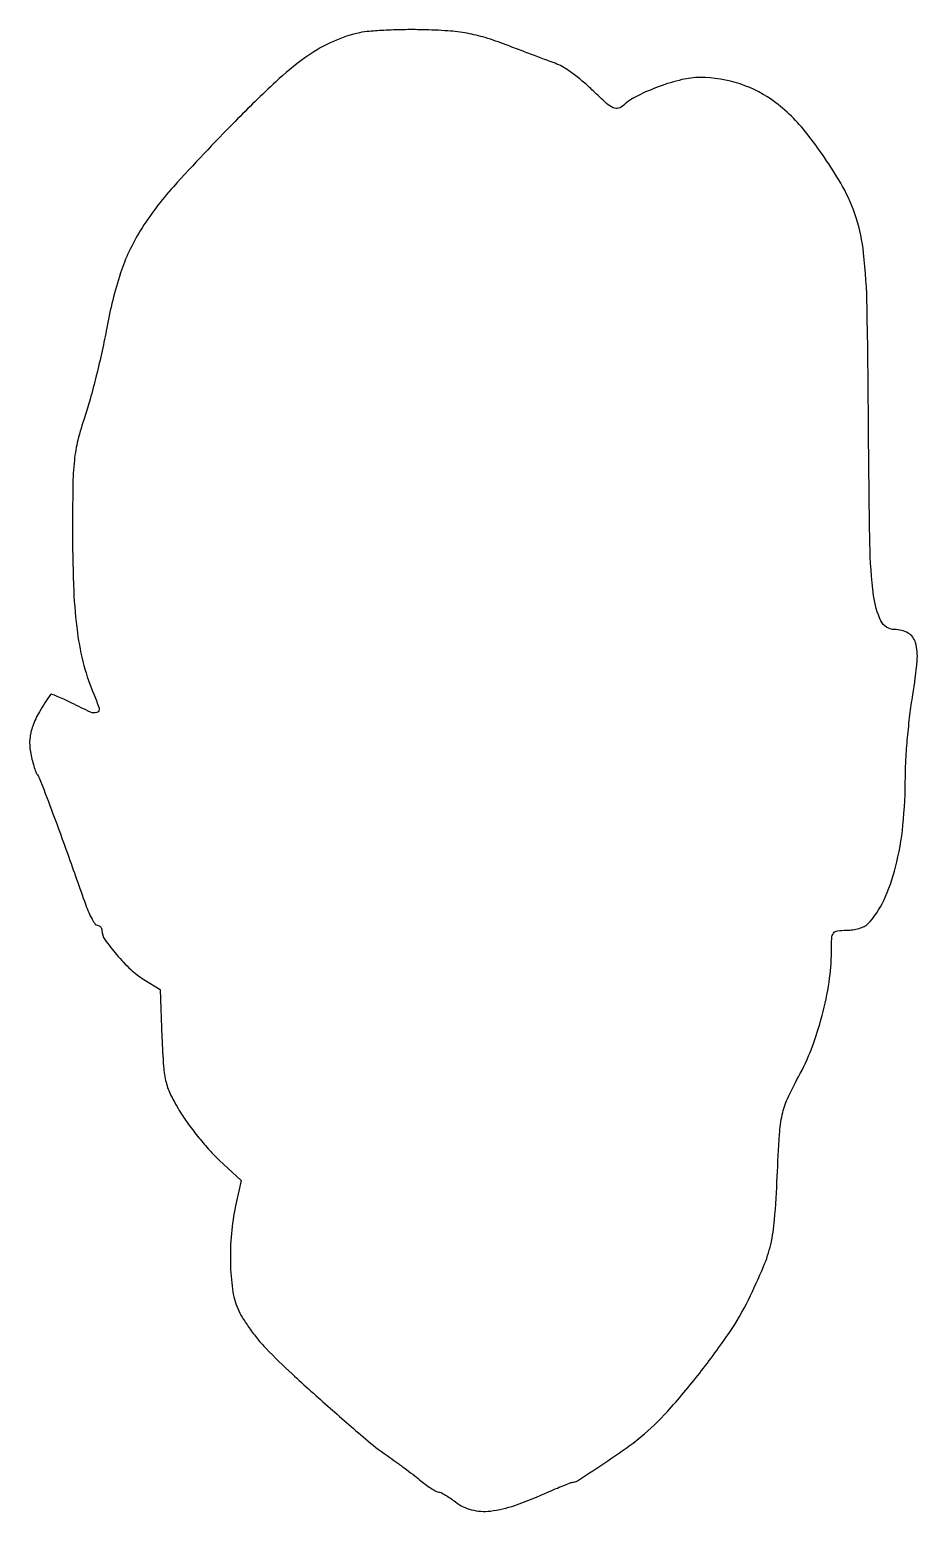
# Model space of a CAD drawing. Extents: x 0 to 180, y 0 to 301.
import ezdxf

# ---------------------------------------------------------------- set-up
doc = ezdxf.new("R2010")
doc.units = 0

msp = doc.modelspace()

# ---------------------------------------------------------------- linework, layer by layer
msp.add_lwpolyline([(66.734467, 299.955734, 0.049991), (61.286755, 298.014784, 0.045969), (56.166541, 294.986932, 0.031671), (50.259726, 290.119467, 0.009792), (42, 282.075987, 0.011268), (29.506971, 268.840352, 0.044461), (22.776219, 259.896685, 0.060197), (18.788843, 251.339037, 0.033903), (15.972354, 240.216167, -0.008881), (15.041475, 235.575965, -0.006617), (13.856122, 230.490048, -0.006692), (12.610544, 225.723385, -0.015068), (11.509938, 222.15421, 0.02125), (10.116544, 217.428928, 0.035391), (9.400509, 213.343585, 0.022265), (9.09258, 208.061446, 0.003954), (9.035129, 198.15421, 0.009764), (9.280374, 186.821216, 0.023149), (10.017172, 178.417697, 0.030296), (11.33918, 171.700222, 0.038906), (13.395017, 165.75, -0.027723), (14.403373, 163.029949, -0.398055), (13.986464, 162.184402, -0.198337), (12.667045, 162.232627, -0.010905), (8.863257, 164.069761, 0.008006), (7.291336, 164.840228, 0.013029), (5.930555, 165.4376, 0.006676), (4.791869, 165.884835, 0.339539), (4.576751, 165.819761, 0.022862), (2.311155, 162.33654, 0.048047), (0.952216, 159.411676, 0.060868), (0.370875, 156.779075, 0.070237), (0.485118, 154.213096, 0.012575), (0.803558, 152.718226, 0.014077), (1.186493, 151.296972, 0.013449), (1.577646, 150.109607, 0.069747), (1.89843, 149.5, -0.065587), (2.565634, 148.257152, -0.001338), (5.061375, 141.606806, -0.002925), (8.051899, 133.426668, -0.001548), (11.669451, 123.25, 0.017975), (12.309247, 121.621716, 0.026528), (12.995431, 120.248437, 0.024737), (13.644226, 119.22701, 0.243509), (14.082708, 119, -0.115541), (14.432603, 118.918051, -0.100448), (14.730545, 118.68665, -0.093359), (14.930521, 118.340638, -0.084668), (15, 117.933278, 0.155587), (15.576322, 116.126019, 0.022699), (17.977577, 113.049785, 0.026711), (20.853307, 110.033748, 0.050599), (23.513894, 107.991413), (26.814092, 105.951779), (27.178737, 96.225889, 0.00842), (27.497504, 90.362793, 0.043046), (28.007745, 87.143618, 0.056683), (29.001815, 84.474148, 0.021439), (30.956951, 81, 0.01956), (32.584561, 78.593034, 0.012215), (34.666603, 75.899936, 0.012255), (36.851803, 73.342453, 0.021722), (38.792033, 71.361485), (43.213547, 67.222971), (42.106773, 62.062264, 0.030747), (41.2585, 56.441481, 0.027368), (41.060017, 50.534707, 0.028505), (41.481694, 45.148435, 0.064906), (42.547335, 41.217881, 0.039395), (43.433722, 39.486362, 0.016742), (44.874674, 37.312522, 0.016443), (46.574836, 35.084059, 0.020719), (48.297335, 33.143896, 0.014711), (53.576788, 27.984424, 0.005475), (61.285035, 21.03694, 0.004907), (68.95, 14.411644, 0.025186), (73.413675, 11, -0.005774), (75.004922, 9.878858, -0.003978), (76.782536, 8.573796, -0.004011), (78.47267, 7.290898, -0.008173), (79.775213, 6.251221, 0.013974), (80.880225, 5.390008, 0.017839), (81.947011, 4.662663, 0.015915), (82.866351, 4.122879, 0.125054), (83.342271, 4.001221, -0.116776), (83.812592, 3.889138, -0.016876), (84.68401, 3.412859, -0.018364), (85.691902, 2.765882, -0.014782), (86.727129, 2, 0.106417), (89.971314, 0.414911, 0.088342), (93.812743, 0.160164, 0.058341), (98.796831, 1.309072, 0.019569), (105.739102, 4.09995, -0.00438), (107.402085, 4.827908, -0.00627), (108.890125, 5.44186, -0.0036), (110.15139, 5.933342, -0.091346), (110.513209, 6, 0.14569), (111.458098, 6.281292, 0.002079), (116.43503, 9.562304, 0.006309), (121.14556, 12.782335, 0.017658), (124.334581, 15.194337, 0.039708), (129.728879, 20.344355, 0.016013), (136.27106, 28.156364, 0.016071), (142.328719, 36.41244, 0.037471), (146.175904, 43.039862, 0.012305), (149.224387, 49.749923, 0.043178), (150.695967, 54.258031, 0.038043), (151.463623, 59.230455, 0.008038), (151.999669, 68, -0.004776), (152.468594, 76.591417, -0.036516), (153.020817, 80.59468, -0.055049), (154.084116, 83.802598, -0.018408), (156.311393, 88.221574, 0.035643), (158.95821, 93.95616, 0.025789), (161.10331, 100.662016, 0.025947), (162.530026, 107.484486, 0.038586), (163, 113.565376, -0.012505), (163.069652, 116.349827, -0.139832), (163.42315, 117.389042, -0.210613), (164.215608, 117.874787, -0.033697), (166.071429, 118, 0.036423), (167.336025, 118.092242, 0.03463), (168.595932, 118.367188, 0.036592), (169.673836, 118.769525, 0.093129), (170.352412, 119.25, 0.085281), (173.608563, 124.021724, 0.044644), (176.009831, 130.822421, 0.037647), (177.507779, 139.297652, 0.024787), (178.004021, 149.191553, -0.015203), (178.111083, 152.649208, -0.007315), (178.447803, 157.071919, -0.007246), (178.933754, 161.678203, -0.010296), (179.50912, 165.755405, 0.016664), (180.392404, 172.647824, 0.092091), (180.059415, 176.357175, 0.198392), (178.556009, 178.274855, 0.129265), (175.797997, 179, -0.290088), (173.05696, 180.736405, -0.079276), (171.559075, 185.882972, -0.026899), (170.810882, 196.371098, -0.002819), (170.520422, 221, 0.003039), (170.234785, 244.351437, 0.02276), (169.528782, 255.398654, 0.048042), (168.043772, 262.528567, 0.055655), (165.264784, 268.878171, 0.031858), (158.449138, 279.114189, 0.06679), (151.706238, 285.869035, 0.083362), (144.496918, 289.682625, 0.080227), (136.339507, 291, 0.059769), (132.674085, 290.560269, 0.027531), (128.066523, 289.166014, 0.027364), (123.69941, 287.301046, 0.069404), (120.852453, 285.36625, -0.111718), (119.768469, 284.755672, -0.18505), (118.734899, 284.833853, -0.074106), (117.369529, 285.746858, -0.00845), (114.660057, 288.292551, 0.017092), (112.713978, 290.058685, 0.016402), (110.625523, 291.71321, 0.016581), (108.68945, 293.049214, 0.055262), (107.307604, 293.734629, -0.002153), (105.759613, 294.30733, -0.00048), (103.121609, 295.299126, -0.000499), (100.077279, 296.450495, -0.000482), (97, 297.621229, 0.016919), (92.735378, 299.085138, 0.029643), (89.109217, 299.963158, 0.027264), (85.203463, 300.449094, 0.012004), (80, 300.684753, 0.009488), (76.086752, 300.693657, 0.00955), (72.1845, 300.553893, 0.009404), (68.790714, 300.303288, 0.03748)], format="xyb", close=True)

doc.saveas('drawing.dxf')
